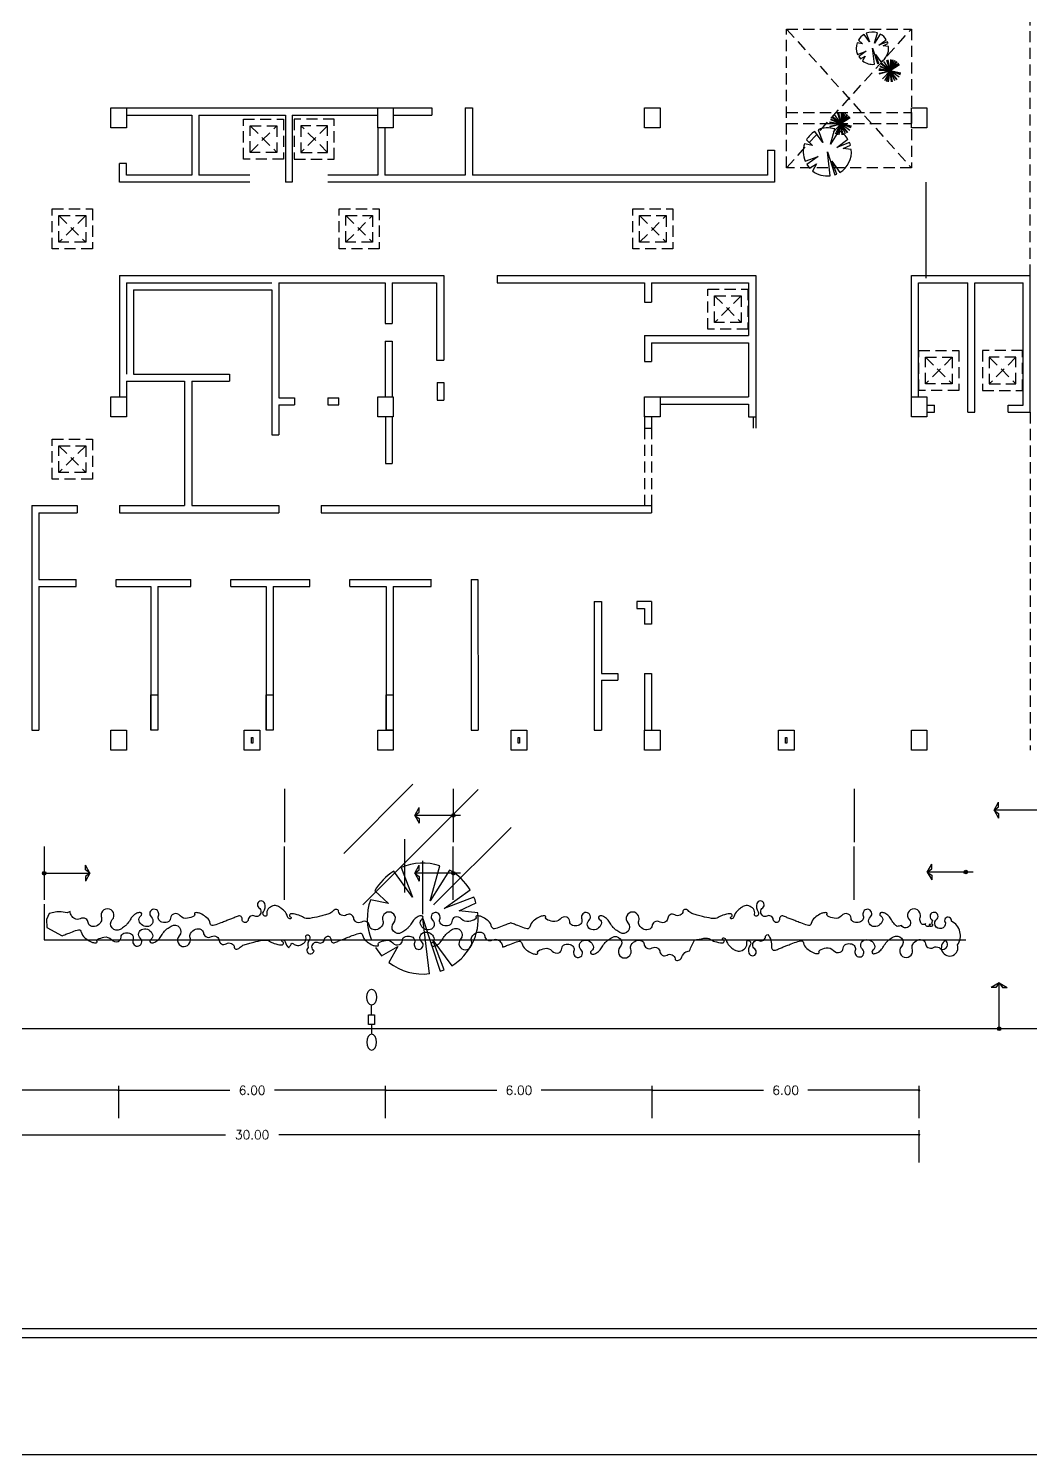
# Model space of a CAD drawing. Extents: x 0 to 130, y 0 to 88.
# Drawn here: x 58.94 to 81.47, y 0 to 32.08 of the extents above; entities that cross this region are included whole.
import ezdxf

# ---------------------------------------------------------------- set-up
doc = ezdxf.new("R2010")
doc.units = 0
doc.header["$MEASUREMENT"] = 0
doc.linetypes.add('HIDDEN', pattern=[0.375, 0.25, -0.125])
doc.layers.get('0').update_dxf_attribs({"color": 2, "linetype": 'CONTINUOUS'})
doc.layers.get('DEFPOINTS').update_dxf_attribs({"linetype": 'CONTINUOUS'})
for name, color, linetype in [('AHURADO', 15, 'CONTINUOUS'), ('COL', 6, 'CONTINUOUS'), ('COTAS', 1, 'CONTINUOUS'), ('DOOR', 2, 'CONTINUOUS'), ('garden', 1, 'CONTINUOUS'), ('OEX', 15, 'CONTINUOUS'), ('PIE', 1, 'CONTINUOUS'), ('PROY', 1, 'HIDDEN'), ('WALLS', 5, 'CONTINUOUS')]:
    doc.layers.add(name, color=color, linetype=linetype)
doc.layers.get('DOOR').off()
doc.styles.add('ROMANS', font='romans.shx', dxfattribs={"height": 0.2})
doc.dimstyles.new('ROMANS', dxfattribs={"dimtxt": 0.18, "dimasz": 0.18, "dimexe": 0.18, "dimexo": 0.0625, "dimgap": 0.09, "dimtad": 0, "dimtih": 1, "dimtoh": 1, "dimdec": 4, "dimzin": 0, "dimdsep": 46, "dimtxsty": 'Standard', "dimcen": 0.09, "dimadec": 0, "dimazin": 0, "dimtfac": 1, "dimtdec": 4, "dimtofl": 0, "dimtmove": 0, "dimatfit": 3, "dimfxl": 1, "dimtolj": 1, "dimtzin": 0, "dimarcsym": 0})

# ---------------------------------------------------------------- blocks, each defined once
blk = doc.blocks.new('_DOT')
at = {"color": 0, "linetype": 'ByBlock'}
blk.add_line((-0.5, 0), (-1, 0), dxfattribs=at)
at = {"color": 0, "linetype": 'ByBlock', "const_width": 0.5}
blk.add_lwpolyline([(-0.25, 0, 1), (0.25, 0, 1)], format="xyb", close=True, dxfattribs=at)
blk = doc.blocks.new('*D71')
at = {"layer": 'COTAS', "color": 1, "lineweight": -2, "transparency": 16777216}
for p, q in [((48.966, 6.566), (48.966, 7.293)), ((49.016, 7.193), (63.366, 7.193)), ((78.916, 7.193), (64.566, 7.193)), ((78.966, 6.566), (78.966, 7.293))]:
    blk.add_line(p, q, dxfattribs=at)
at = {"layer": 'DEFPOINTS', "color": 0, "transparency": 16777216}
for p in [(78.966, 7.193), (48.966, 6.466), (78.966, 6.466)]:
    blk.add_point(p, dxfattribs=at)
at = {"layer": 'COTAS', "color": 1, "lineweight": -2, "transparency": 16777216, "xscale": 0.05, "yscale": 0.05, "zscale": 0.05, "rotation": 180}
blk.add_blockref('_DOT', (48.966, 7.193), dxfattribs=at)
at = {"layer": 'COTAS', "color": 1, "lineweight": -2, "transparency": 16777216, "xscale": 0.05, "yscale": 0.05, "zscale": 0.05}
blk.add_blockref('_DOT', (78.966, 7.193), dxfattribs=at)
at = {"layer": 'COTAS', "color": 2, "transparency": 16777216, "insert": (63.966, 7.193), "char_height": 0.2, "attachment_point": 5, "style": 'ROMANS'}
blk.add_mtext('\\A1;30.00', dxfattribs=at)
blk = doc.blocks.new('*D80')
at = {"layer": 'COTAS', "color": 1, "lineweight": -2, "transparency": 16777216}
for p, q in [((60.966, 7.566), (60.966, 8.293)), ((61.016, 8.193), (63.466, 8.193)), ((66.916, 8.193), (64.466, 8.193)), ((66.966, 7.566), (66.966, 8.293))]:
    blk.add_line(p, q, dxfattribs=at)
at = {"layer": 'DEFPOINTS', "color": 0, "transparency": 16777216}
for p in [(66.966, 8.193), (60.966, 7.466), (66.966, 7.466)]:
    blk.add_point(p, dxfattribs=at)
at = {"layer": 'COTAS', "color": 1, "lineweight": -2, "transparency": 16777216, "xscale": 0.05, "yscale": 0.05, "zscale": 0.05, "rotation": 180}
blk.add_blockref('_DOT', (60.966, 8.193), dxfattribs=at)
at = {"layer": 'COTAS', "color": 1, "lineweight": -2, "transparency": 16777216, "xscale": 0.05, "yscale": 0.05, "zscale": 0.05}
blk.add_blockref('_DOT', (66.966, 8.193), dxfattribs=at)
at = {"layer": 'COTAS', "color": 2, "transparency": 16777216, "insert": (63.966, 8.193), "char_height": 0.2, "attachment_point": 5, "style": 'ROMANS'}
blk.add_mtext('\\A1;6.00', dxfattribs=at)
blk = doc.blocks.new('*D81')
at = {"layer": 'COTAS', "color": 1, "lineweight": -2, "transparency": 16777216}
for p, q in [((54.966, 7.566), (54.966, 8.293)), ((55.016, 8.193), (57.466, 8.193)), ((60.916, 8.193), (58.466, 8.193)), ((60.966, 7.566), (60.966, 8.293))]:
    blk.add_line(p, q, dxfattribs=at)
at = {"layer": 'DEFPOINTS', "color": 0, "transparency": 16777216}
for p in [(54.966, 8.193), (54.966, 7.466), (60.966, 7.466)]:
    blk.add_point(p, dxfattribs=at)
at = {"layer": 'COTAS', "color": 1, "lineweight": -2, "transparency": 16777216, "xscale": 0.05, "yscale": 0.05, "zscale": 0.05, "rotation": 180}
blk.add_blockref('_DOT', (54.966, 8.193), dxfattribs=at)
at = {"layer": 'COTAS', "color": 1, "lineweight": -2, "transparency": 16777216, "xscale": 0.05, "yscale": 0.05, "zscale": 0.05}
blk.add_blockref('_DOT', (60.966, 8.193), dxfattribs=at)
at = {"layer": 'COTAS', "color": 2, "transparency": 16777216, "insert": (57.966, 8.193), "char_height": 0.2, "attachment_point": 5, "style": 'ROMANS'}
blk.add_mtext('\\A1;6.00', dxfattribs=at)
blk = doc.blocks.new('*D82')
at = {"layer": 'COTAS', "color": 1, "lineweight": -2, "transparency": 16777216}
for p, q in [((72.966, 7.566), (72.966, 8.293)), ((73.016, 8.193), (75.466, 8.193)), ((78.916, 8.193), (76.466, 8.193)), ((78.966, 7.566), (78.966, 8.293))]:
    blk.add_line(p, q, dxfattribs=at)
at = {"layer": 'DEFPOINTS', "color": 0, "transparency": 16777216}
for p in [(78.966, 8.193), (72.966, 7.466), (78.966, 7.466)]:
    blk.add_point(p, dxfattribs=at)
at = {"layer": 'COTAS', "color": 1, "lineweight": -2, "transparency": 16777216, "xscale": 0.05, "yscale": 0.05, "zscale": 0.05, "rotation": 180}
blk.add_blockref('_DOT', (72.966, 8.193), dxfattribs=at)
at = {"layer": 'COTAS', "color": 1, "lineweight": -2, "transparency": 16777216, "xscale": 0.05, "yscale": 0.05, "zscale": 0.05}
blk.add_blockref('_DOT', (78.966, 8.193), dxfattribs=at)
at = {"layer": 'COTAS', "color": 2, "transparency": 16777216, "insert": (75.966, 8.193), "char_height": 0.2, "attachment_point": 5, "style": 'ROMANS'}
blk.add_mtext('\\A1;6.00', dxfattribs=at)
blk = doc.blocks.new('*D83')
at = {"layer": 'COTAS', "color": 1, "lineweight": -2, "transparency": 16777216}
for p, q in [((66.966, 7.566), (66.966, 8.293)), ((67.016, 8.193), (69.466, 8.193)), ((72.916, 8.193), (70.466, 8.193)), ((72.966, 7.566), (72.966, 8.293))]:
    blk.add_line(p, q, dxfattribs=at)
at = {"layer": 'DEFPOINTS', "color": 0, "transparency": 16777216}
for p in [(66.966, 8.193), (66.966, 7.466), (72.966, 7.466)]:
    blk.add_point(p, dxfattribs=at)
at = {"layer": 'COTAS', "color": 1, "lineweight": -2, "transparency": 16777216, "xscale": 0.05, "yscale": 0.05, "zscale": 0.05, "rotation": 180}
blk.add_blockref('_DOT', (66.966, 8.193), dxfattribs=at)
at = {"layer": 'COTAS', "color": 1, "lineweight": -2, "transparency": 16777216, "xscale": 0.05, "yscale": 0.05, "zscale": 0.05}
blk.add_blockref('_DOT', (72.966, 8.193), dxfattribs=at)
at = {"layer": 'COTAS', "color": 2, "transparency": 16777216, "insert": (69.966, 8.193), "char_height": 0.2, "attachment_point": 5, "style": 'ROMANS'}
blk.add_mtext('\\A1;6.00', dxfattribs=at)
blk = doc.blocks.new('COL-01')
at = {"layer": 'COL'}
blk.add_lwpolyline([(-0.175, -0.225), (-0.175, 0.225), (0.175, 0.225), (0.175, -0.225)], close=True, dxfattribs=at)
blk = doc.blocks.new('DOB-MUR')
at = {"layer": 'WALLS', "color": 7}
for p, q in [((0.16, -0.16), (0.16, -2.215)), ((0.16, -0.16), (3.426, -0.16)), ((0.32, -0.32), (3.426, -0.32)), ((0.32, -0.32), (0.32, -2.215)), ((3.426, -0.32), (3.426, -3.58)), ((0.32, -2.215), (2.476, -2.215))]:
    blk.add_line(p, q, dxfattribs=at)

msp = doc.modelspace()

# ---------------------------------------------------------------- hatches: boundary and pattern name
h = msp.add_hatch(color=253)
edge = h.paths.add_edge_path()
edge.add_arc((68.491, 14.378), 0.0412, 0, 360)
h = msp.add_hatch(color=253)
edge = h.paths.add_edge_path()
edge.add_arc((59.291, 13.078), 0.0412, 0, 360)
h = msp.add_hatch(color=253)
edge = h.paths.add_edge_path()
edge.add_arc((59.291, 13.078), 0.0412, 0, 360)
h = msp.add_hatch(color=253)
edge = h.paths.add_edge_path()
edge.add_arc((68.491, 13.078), 0.0412, 0, 360)
h = msp.add_hatch(color=253)
edge = h.paths.add_edge_path()
edge.add_arc((80.016, 13.104), 0.0412, 0, 360)
h = msp.add_hatch(color=253)
edge = h.paths.add_edge_path()
edge.add_arc((80.766, 9.578), 0.0412, 0, 360)
at = {"layer": 'AHURADO'}
h = msp.add_hatch(dxfattribs=at)
h.set_pattern_fill('ANSI31', color=253, scale=9, style=0)
edge = h.paths.add_edge_path()
edge.add_line((66.025, 12.378), (66.025, 15.078))
edge.add_line((66.025, 15.078), (68.491, 15.078))
edge.add_arc((68.491, 13.728), 1.35, -88.2286, 90, ccw=False)
edge.add_arc((67.269, 53.223), 40.864, 268.2582, 271.7714, ccw=False)

# ---------------------------------------------------------------- linework, layer by layer
at = {"color": 253, "linetype": 'HIDDEN'}
for p, q in [((75.986, 30.193), (78.791, 30.193)), ((63.922, 29.894), (64.522, 29.294)), ((63.922, 29.294), (64.522, 29.894)), ((65.664, 29.894), (65.064, 29.294)), ((65.664, 29.294), (65.064, 29.894)), ((75.986, 29.943), (78.791, 29.943)), ((60.223, 27.873), (59.623, 27.273)), ((59.623, 27.873), (60.223, 27.273)), ((66.075, 27.873), (66.675, 27.273)), ((66.075, 27.273), (66.675, 27.873)), ((72.681, 27.873), (73.281, 27.273)), ((72.681, 27.273), (73.281, 27.873)), ((74.966, 26.068), (74.366, 25.468)), ((74.366, 26.068), (74.966, 25.468)), ((79.11, 24.687), (79.71, 24.087)), ((79.71, 24.687), (79.11, 24.087)), ((80.544, 24.687), (81.144, 24.087)), ((81.144, 24.687), (80.544, 24.087)), ((72.791, 23.093), (72.791, 21.348)), ((72.951, 23.093), (72.951, 21.348)), ((59.623, 22.696), (60.223, 22.096)), ((60.223, 22.696), (59.623, 22.096))]:
    msp.add_line(p, q, dxfattribs=at)
at = {"color": 253}
for p, q in [((79.116, 28.623), (79.116, 26.468)), ((75.236, 23.343), (75.236, 23.093)), ((75.291, 23.343), (75.291, 23.093)), ((67.625, 14.378), (67.724, 14.557)), ((67.625, 14.378), (67.724, 14.452)), ((67.724, 14.452), (67.724, 14.557)), ((80.65, 14.496), (80.749, 14.675)), ((80.65, 14.496), (80.749, 14.569)), ((81.679, 14.496), (80.65, 14.496)), ((80.65, 14.496), (80.749, 14.317)), ((80.65, 14.496), (80.749, 14.423)), ((80.749, 14.569), (80.749, 14.675)), ((67.625, 14.378), (67.724, 14.2)), ((67.625, 14.378), (67.724, 14.305)), ((68.654, 14.378), (67.625, 14.378)), ((67.724, 14.305), (67.724, 14.2)), ((80.749, 14.423), (80.749, 14.317)), ((59.291, 13.678), (59.291, 12.478)), ((59.291, 13.678), (59.291, 12.478)), ((60.32, 13.078), (60.221, 13.257)), ((60.221, 13.152), (60.221, 13.257)), ((60.32, 13.078), (60.221, 13.257)), ((60.221, 13.152), (60.221, 13.257)), ((67.625, 13.078), (67.724, 13.257)), ((67.724, 13.152), (67.724, 13.257)), ((79.15, 13.104), (79.249, 13.283)), ((79.15, 13.104), (79.249, 13.177)), ((79.249, 13.177), (79.249, 13.283)), ((59.291, 13.078), (60.32, 13.078)), ((59.291, 13.078), (60.32, 13.078)), ((60.32, 13.078), (60.221, 13.152)), ((60.32, 13.078), (60.221, 13.152)), ((60.32, 13.078), (60.221, 12.9)), ((60.32, 13.078), (60.221, 13.005)), ((60.32, 13.078), (60.221, 12.9)), ((60.32, 13.078), (60.221, 13.005)), ((60.221, 13.005), (60.221, 12.9)), ((60.221, 13.005), (60.221, 12.9)), ((67.625, 13.078), (67.724, 13.152)), ((67.625, 13.078), (67.724, 12.9)), ((67.625, 13.078), (67.724, 13.005)), ((68.654, 13.078), (67.625, 13.078)), ((67.724, 13.005), (67.724, 12.9)), ((80.179, 13.104), (79.15, 13.104)), ((79.15, 13.104), (79.249, 13.031)), ((79.15, 13.104), (79.249, 12.925)), ((79.249, 13.031), (79.249, 12.925)), ((80.766, 10.608), (80.587, 10.509)), ((80.766, 10.608), (80.692, 10.509)), ((80.766, 9.578), (80.766, 10.608)), ((80.766, 10.608), (80.839, 10.509)), ((80.766, 10.608), (80.944, 10.509)), ((80.692, 10.509), (80.587, 10.509)), ((80.839, 10.509), (80.944, 10.509))]:
    msp.add_line(p, q, dxfattribs=at)
at = {"color": 253, "linetype": 'HIDDEN'}
for points in [[(63.772, 29.144), (63.772, 30.044), (64.672, 30.044), (64.672, 29.144)], [(63.922, 29.294), (63.922, 29.894), (64.522, 29.894), (64.522, 29.294)], [(65.814, 29.144), (65.814, 30.044), (64.914, 30.044), (64.914, 29.144)], [(65.664, 29.294), (65.664, 29.894), (65.064, 29.894), (65.064, 29.294)], [(59.473, 28.023), (60.373, 28.023), (60.373, 27.123), (59.473, 27.123)], [(65.925, 27.123), (65.925, 28.023), (66.825, 28.023), (66.825, 27.123)], [(72.531, 27.123), (72.531, 28.023), (73.431, 28.023), (73.431, 27.123)], [(59.623, 27.873), (60.223, 27.873), (60.223, 27.273), (59.623, 27.273)], [(66.075, 27.273), (66.075, 27.873), (66.675, 27.873), (66.675, 27.273)], [(72.681, 27.273), (72.681, 27.873), (73.281, 27.873), (73.281, 27.273)], [(74.216, 26.218), (75.116, 26.218), (75.116, 25.318), (74.216, 25.318)], [(74.366, 26.068), (74.966, 26.068), (74.966, 25.468), (74.366, 25.468)], [(78.96, 24.837), (79.86, 24.837), (79.86, 23.937), (78.96, 23.937)], [(81.294, 24.837), (80.394, 24.837), (80.394, 23.937), (81.294, 23.937)], [(79.11, 24.687), (79.71, 24.687), (79.71, 24.087), (79.11, 24.087)], [(81.144, 24.687), (80.544, 24.687), (80.544, 24.087), (81.144, 24.087)], [(59.473, 22.846), (60.373, 22.846), (60.373, 21.946), (59.473, 21.946)], [(59.623, 22.696), (60.223, 22.696), (60.223, 22.096), (59.623, 22.096)]]:
    msp.add_lwpolyline(points, close=True, dxfattribs=at)
at = {"color": 253, "linetype": 'ByBlock'}
msp.add_lwpolyline([(59.693, 11.67, -0.000105), (59.753, 11.693, -0.00012), (59.849, 11.731, -0.0137), (59.998, 11.785, -0.034309), (60.06, 11.801, -0.419966), (60.123, 11.757, 0.187847), (60.201, 11.626, 0.032177), (60.314, 11.549, 0.06346), (60.377, 11.522, 0.092182), (60.461, 11.513, 0.327813), (60.48, 11.531, 0.18558), (60.479, 11.542, -0.124707), (60.474, 11.558, -0.287094), (60.494, 11.59, -0.066918), (60.634, 11.639, -0.273062), (60.801, 11.583, 0.314318), (60.952, 11.544, 0.309543), (61.019, 11.638, -0.324108), (61.084, 11.726, -0.143898), (61.211, 11.729, -0.203741), (61.282, 11.672, -0.209889), (61.289, 11.585, 0.198775), (61.295, 11.492, 1.204471), (61.453, 11.61, -0.605669), (61.51, 11.821, -0.185858), (61.641, 11.802, -0.184546), (61.726, 11.699, -0.352777), (61.685, 11.586, 0.747825), (61.704, 11.511, 0.125003), (61.777, 11.527, 0.084859), (61.866, 11.591, 0.066186), (61.927, 11.675, -0.056555), (61.998, 11.774, -0.046751), (62.051, 11.824, -0.029261), (62.148, 11.889, -0.864594), (62.327, 11.669, 1.191164), (62.567, 11.515, 0.176637), (62.572, 11.625, -0.205323), (62.582, 11.72, -0.176049), (62.694, 11.817, -0.211373), (62.818, 11.811, -0.258966), (62.87, 11.735, 0.238923), (62.922, 11.653, 0.268826), (63.05, 11.65, -0.277824), (63.175, 11.646, -0.22449), (63.227, 11.563, 0.243602), (63.277, 11.487, 0.269858), (63.385, 11.49, -0.24547), (63.502, 11.498, -0.27591), (63.565, 11.41, 0.453725), (63.624, 11.366, 0.160557), (63.7, 11.411, -0.137044), (63.785, 11.467, -0.008804), (63.889, 11.498, -0.008159), (64.001, 11.527, -0.021306), (64.211, 11.569, -0.053112), (64.296, 11.573, -0.146009), (64.357, 11.552, 0.079978), (64.459, 11.498, 0.058478), (64.626, 11.464, 0.255525), (64.664, 11.481, 0.515175), (64.647, 11.535, -0.932402), (64.659, 11.58, -0.283777), (64.711, 11.532, 0.123264), (64.789, 11.4, 0.032208), (64.863, 11.507, 0.052258), (64.932, 11.467, 0.17443), (65.043, 11.459, 0.154084), (65.148, 11.527, 0.230994), (65.177, 11.648, -0.581668), (65.223, 11.69, -0.511109), (65.255, 11.589, 0.24619), (65.227, 11.405, 1.446901), (65.358, 11.329, -0.527882), (65.366, 11.516, -0.267831), (65.45, 11.519, 0.238089), (65.544, 11.516, 0.268462), (65.596, 11.593, -0.307271), (65.648, 11.657, -0.541574), (65.736, 11.585, 0.56765), (65.824, 11.517, 0.00349), (65.912, 11.553, -0.004483), (66, 11.588, -0.000143), (66.081, 11.62, -0.00012), (66.177, 11.658, -0.0137), (66.326, 11.713, -0.034309), (66.387, 11.728, -0.419966), (66.451, 11.684, 0.187847), (66.529, 11.553, 0.032177), (66.641, 11.476, 0.06346), (66.705, 11.449, 0.092182), (66.788, 11.441, 0.327813), (66.808, 11.458, 0.18558), (66.806, 11.469, -0.124707), (66.802, 11.485, -0.287094), (66.821, 11.517, -0.066918), (66.962, 11.566, -0.273062), (67.129, 11.51, 0.314318), (67.28, 11.471, 0.309543), (67.346, 11.565, -0.324108), (67.412, 11.653, -0.143898), (67.538, 11.656, -0.203741), (67.609, 11.599, -0.209889), (67.617, 11.512, 0.198775), (67.623, 11.419, 1.204471), (67.781, 11.537, -0.605669), (67.837, 11.748, -0.185858), (67.969, 11.729, -0.184546), (68.054, 11.626, -0.352777), (68.012, 11.513, 0.747825), (68.032, 11.438, 0.125003), (68.105, 11.454, 0.084859), (68.193, 11.518, 0.066186), (68.255, 11.602, -0.056555), (68.325, 11.701, -0.046751), (68.379, 11.751, -0.029261), (68.476, 11.816, -0.864594), (68.655, 11.596, 1.191164), (68.895, 11.442, 0.176637), (68.9, 11.552, -0.205323), (68.909, 11.647, -0.176049), (69.021, 11.744, -0.211373), (69.146, 11.738, -0.258966), (69.197, 11.663, 0.238923), (69.249, 11.58, 0.263844), (69.376, 11.576, -0.262722), (69.503, 11.573, -0.115988), (69.568, 11.51, -0.103148), (69.605, 11.414, -0.000105), (69.665, 11.438, -0.00012), (69.761, 11.476, -0.0137), (69.91, 11.53, -0.034309), (69.971, 11.546, -0.419966), (70.035, 11.501, 0.187847), (70.113, 11.37, 0.032177), (70.225, 11.293, 0.06346), (70.289, 11.266, 0.092182), (70.372, 11.258, 0.327813), (70.392, 11.275, 0.18558), (70.39, 11.286, -0.124707), (70.386, 11.302, -0.287094), (70.405, 11.334, -0.066918), (70.546, 11.384, -0.273062), (70.713, 11.327, 0.314318), (70.864, 11.288, 0.309543), (70.93, 11.382, -0.324108), (70.996, 11.471, -0.143898), (71.122, 11.473, -0.203741), (71.193, 11.417, -0.209889), (71.201, 11.329, 0.198775), (71.207, 11.237, 1.204471), (71.365, 11.355, -0.605669), (71.421, 11.566, -0.185858), (71.553, 11.546, -0.184546), (71.638, 11.443, -0.352777), (71.596, 11.331, 0.747825), (71.616, 11.255, 0.125003), (71.689, 11.271, 0.084859), (71.777, 11.336, 0.066186), (71.839, 11.419, -0.056555), (71.909, 11.518, -0.046751), (71.963, 11.568, -0.029261), (72.06, 11.634, -0.864594), (72.239, 11.413, 1.191164), (72.479, 11.259, 0.176637), (72.484, 11.369, -0.205323), (72.493, 11.464, -0.176049), (72.605, 11.561, -0.211373), (72.73, 11.555, -0.258966), (72.781, 11.48, 0.238923), (72.833, 11.397, 0.268826), (72.962, 11.395, -0.277824), (73.087, 11.391, -0.22449), (73.138, 11.307, 0.243602), (73.189, 11.231, 0.269858), (73.297, 11.234, -0.24547), (73.414, 11.242, -0.27591), (73.477, 11.154, 0.453725), (73.536, 11.111, 0.160557), (73.611, 11.155, -0.084663), (73.697, 11.297, -0.008804), (73.8, 11.328, -0.003547), (73.913, 11.571, -0.021306), (74.122, 11.613, -0.053112), (74.208, 11.617, -0.146009), (74.268, 11.595, 0.079978), (74.371, 11.542, 0.058478), (74.538, 11.508, 0.255525), (74.575, 11.524, 0.515175), (74.559, 11.579, -0.932402), (74.57, 11.623, -0.283777), (74.623, 11.576, 0.123264), (74.7, 11.443, 0.042819), (74.774, 11.379, 0.052258), (74.844, 11.339, 0.17443), (74.955, 11.331, 0.154084), (75.06, 11.4, 0.230994), (75.088, 11.52, -0.581668), (75.135, 11.562, -0.511109), (75.167, 11.461, 0.24619), (75.139, 11.277, 1.352769), (75.27, 11.373, -0.527882), (75.278, 11.559, -0.267831), (75.362, 11.562, 0.238089), (75.455, 11.56, 0.268462), (75.508, 11.636, -0.307271), (75.56, 11.701, -0.20619), (75.647, 11.414, 0.56765), (75.736, 11.347, 0.00349), (75.824, 11.382, -0.004483), (75.911, 11.418, -0.000143), (75.992, 11.45, -0.00012), (76.089, 11.488, -0.0137), (76.238, 11.542, -0.034309), (76.299, 11.558, -0.419966), (76.363, 11.514, 0.187847), (76.44, 11.383, 0.032177), (76.553, 11.306, 0.06346), (76.616, 11.278, 0.092182), (76.7, 11.27, 0.327813), (76.72, 11.287, 0.18558), (76.718, 11.299, -0.124707), (76.714, 11.314, -0.287094), (76.733, 11.347, -0.066918), (76.873, 11.396, -0.273062), (77.04, 11.34, 0.314318), (77.192, 11.301, 0.309543), (77.258, 11.394, -0.324108), (77.324, 11.483, -0.143898), (77.45, 11.485, -0.203741), (77.521, 11.429, -0.209889), (77.529, 11.341, 0.198775), (77.535, 11.249, 1.204471), (77.692, 11.367, -0.605669), (77.749, 11.578, -0.185858), (77.88, 11.559, -0.184546), (77.965, 11.456, -0.352777), (77.924, 11.343, 0.747825), (77.943, 11.267, 0.125003), (78.017, 11.283, 0.084859), (78.105, 11.348, 0.066186), (78.167, 11.432, -0.056555), (78.237, 11.531, -0.046751), (78.291, 11.581, -0.029261), (78.388, 11.646, -0.864594), (78.566, 11.426, 1.191164), (78.806, 11.272, 0.176637), (78.811, 11.382, -0.205323), (78.821, 11.477, -0.176049), (78.933, 11.574, -0.211373), (79.058, 11.568, -0.258966), (79.109, 11.492, 0.238923), (79.161, 11.409, 0.263844), (79.287, 11.406, -0.262722), (79.414, 11.403, 1.149398), (79.557, 11.563, 2.118803), (79.829, 11.464, 0.461884), (79.693, 11.996, 1.587707), (79.557, 11.959, -1.760147), (79.372, 12.051, 2.925647), (79.265, 12.024), (79.246, 11.947, -3.806593), (79.211, 11.941, -1.38017), (79.113, 11.945, -0.674874), (78.999, 11.983, -0.205323), (78.99, 12.078, 0.176637), (78.984, 12.188, 1.191164), (78.744, 12.034, -1.095293), (78.566, 11.899, -0.03462), (78.469, 11.879, -0.046751), (78.415, 11.929, -0.056555), (78.345, 12.028, 0.066186), (78.283, 12.112, 0.084859), (78.195, 12.176, 0.125003), (78.122, 12.192, 0.747825), (78.102, 12.116, -0.352777), (78.143, 12.004, -0.184546), (78.058, 11.901, -0.185858), (77.927, 11.881, -0.605669), (77.871, 12.093, 1.204471), (77.713, 12.211, 0.198775), (77.707, 12.118, -0.209889), (77.699, 12.031, -0.203741), (77.628, 11.974, -0.143898), (77.502, 11.977, -0.324108), (77.436, 12.065, 0.309543), (77.37, 12.159, 0.314318), (77.218, 12.12, -0.273062), (77.052, 12.063, -0.066918), (76.911, 12.113, -0.287094), (76.892, 12.145, -0.124707), (76.896, 12.161, 0.18558), (76.898, 12.172, 0.327813), (76.878, 12.189, 0.092182), (76.794, 12.181, 0.06346), (76.731, 12.154, 0.032177), (76.618, 12.077, 0.187847), (76.541, 11.946, -0.419966), (76.477, 11.901, -0.034309), (76.416, 11.917, -0.0137), (76.267, 11.972, -0.00012), (76.17, 12.01, -0.000143), (76.09, 12.042, -0.004483), (76.002, 12.077, 0.00349), (75.914, 12.113, 0.56765), (75.826, 12.045, -0.541574), (75.738, 11.972, -0.307271), (75.686, 12.037, 0.268462), (75.633, 12.114, 0.238089), (75.54, 12.111, -0.267831), (75.456, 12.114, -0.527882), (75.448, 12.301, 1.352769), (75.317, 12.396, 0.24619), (75.345, 12.212, -0.511109), (75.313, 12.111, -0.581668), (75.266, 12.153, 0.230994), (75.238, 12.274, 0.154084), (75.133, 12.342, 0.17443), (75.022, 12.334, 0.052258), (74.952, 12.294, 0.042819), (74.878, 12.23, 0.123264), (74.801, 12.098, -0.283777), (74.749, 12.05, -0.932402), (74.737, 12.095, 0.515175), (74.754, 12.149, 0.255525), (74.716, 12.165, 0.058478), (74.549, 12.131, 0.079978), (74.447, 12.078, -0.146009), (74.386, 12.057, -0.053112), (74.3, 12.061, -0.021306), (74.091, 12.103, -0.008159), (73.978, 12.132, -0.008804), (73.875, 12.163, -0.137044), (73.79, 12.219, 0.160557), (73.714, 12.264, 0.453725), (73.655, 12.22, -0.27591), (73.592, 12.132, -0.24547), (73.475, 12.14, 0.269858), (73.367, 12.143, 0.243602), (73.316, 12.067, -0.22449), (73.265, 11.984, -0.277824), (73.14, 11.979, 0.268826), (73.011, 11.977, 0.238923), (72.959, 11.894, -0.258966), (72.908, 11.819, -0.211373), (72.783, 11.813, -0.176049), (72.672, 11.91, -0.205323), (72.662, 12.005, 0.176637), (72.657, 12.115, 1.191164), (72.417, 11.961, -0.864594), (72.238, 11.741, -0.029261), (72.141, 11.806, -0.046751), (72.087, 11.856, -0.056555), (72.017, 11.955, 0.066186), (71.956, 12.039, 0.084859), (71.867, 12.103, 0.125003), (71.794, 12.119, 0.747825), (71.774, 12.044, -0.352777), (71.816, 11.931, -0.184546), (71.731, 11.828, -0.185858), (71.6, 11.809, -0.605669), (71.543, 12.02, 1.204471), (71.385, 12.138, 0.198775), (71.379, 12.045, -0.209889), (71.372, 11.958, -0.203741), (71.3, 11.901, -0.143898), (71.174, 11.904, -0.324108), (71.108, 11.992, 0.309543), (71.042, 12.086, 0.314318), (70.891, 12.047, -0.273062), (70.724, 11.991, -0.066918), (70.583, 12.04, -0.287094), (70.564, 12.072, -0.124707), (70.568, 12.088, 0.18558), (70.57, 12.099, 0.327813), (70.551, 12.116, 0.092182), (70.467, 12.108, 0.06346), (70.403, 12.081, 0.032177), (70.291, 12.004, 0.187847), (70.213, 11.873, -0.419966), (70.15, 11.829, -0.034309), (70.088, 11.844, -0.0137), (69.939, 11.899, -0.00012), (69.843, 11.937, -0.000105), (69.783, 11.96, -0.000105), (69.724, 11.937, -0.00012), (69.627, 11.899, -0.0137), (69.478, 11.844, -0.034309), (69.417, 11.829, -0.419966), (69.353, 11.873, 0.187847), (69.276, 12.004, 0.032177), (69.163, 12.081, 0.06346), (69.1, 12.108, 0.092182), (69.016, 12.116, 0.327813), (68.996, 12.099, 0.18558), (68.998, 12.088, -0.124707), (69.002, 12.072, -0.287094), (68.983, 12.04, -0.066918), (68.843, 11.991, -0.273062), (68.676, 12.047, 0.314318), (68.524, 12.086, 0.309543), (68.458, 11.992, -0.324108), (68.392, 11.904, -0.143898), (68.266, 11.901, -0.203741), (68.195, 11.958, -0.209889), (68.187, 12.045, 0.198775), (68.181, 12.138, 1.204471), (68.024, 12.02, -0.605669), (67.967, 11.809, -0.185858), (67.836, 11.828, -0.184546), (67.751, 11.931, -0.352777), (67.792, 12.044, 0.747825), (67.773, 12.119, 0.125003), (67.699, 12.103, 0.084859), (67.611, 12.039, 0.066186), (67.549, 11.955, -0.056555), (67.479, 11.856, -0.046751), (67.425, 11.806, -0.029261), (67.328, 11.741, -0.864594), (67.15, 11.961, 1.191164), (66.91, 12.115, 0.176637), (66.905, 12.005, -0.205323), (66.895, 11.91, -0.176049), (66.783, 11.813, -0.211373), (66.658, 11.819, -0.258966), (66.607, 11.894, 0.238923), (66.555, 11.977, 0.268826), (66.427, 11.979, -0.277824), (66.302, 11.984, -0.22449), (66.25, 12.067, 0.243602), (66.199, 12.143, 0.269858), (66.091, 12.14, -0.24547), (65.974, 12.132, -0.27591), (65.911, 12.22, 0.453725), (65.852, 12.264, 0.160557), (65.777, 12.219, -0.137044), (65.692, 12.163, -0.008804), (65.588, 12.132, -0.008159), (65.476, 12.103, -0.021306), (65.266, 12.061, -0.053112), (65.18, 12.057, -0.146009), (65.12, 12.078, 0.079978), (65.017, 12.131, 0.058478), (64.851, 12.165, 0.255525), (64.813, 12.149, 0.515175), (64.829, 12.095, -0.932402), (64.818, 12.05, -0.283777), (64.765, 12.098, 0.123264), (64.688, 12.23, 0.042819), (64.614, 12.294, 0.052258), (64.545, 12.334, 0.17443), (64.434, 12.342, 0.154084), (64.329, 12.274, 0.230994), (64.3, 12.153, -0.581668), (64.254, 12.111, -0.511109), (64.221, 12.212, 0.24619), (64.249, 12.396, 1.352769), (64.119, 12.301, -0.527882), (64.11, 12.114, -0.267831), (64.026, 12.111, 0.238089), (63.933, 12.114, 0.268462), (63.88, 12.037, -0.307271), (63.829, 11.972, -0.541574), (63.741, 12.045, 0.56765), (63.653, 12.113, 0.00349), (63.565, 12.077, -0.004483), (63.477, 12.042, -0.000143), (63.396, 12.01, -0.00012), (63.3, 11.972, -0.0137), (63.151, 11.917, -0.034309), (63.089, 11.901, -0.419966), (63.026, 11.946, 0.187847), (62.948, 12.077, 0.032177), (62.836, 12.154, 0.06346), (62.772, 12.181, 0.092182), (62.688, 12.189, 0.327813), (62.669, 12.172, 0.18558), (62.67, 12.161, -0.124707), (62.675, 12.145, -0.287094), (62.656, 12.113, -0.066918), (62.515, 12.063, -0.273062), (62.348, 12.12, 0.314318), (62.197, 12.159, 0.309543), (62.131, 12.065, -0.324108), (62.065, 11.977, -0.143898), (61.939, 11.974, -0.203741), (61.867, 12.031, -0.209889), (61.86, 12.118, 0.198775), (61.854, 12.211, 1.204471), (61.696, 12.093, -0.605669), (61.639, 11.881, -0.185858), (61.508, 11.901, -0.184546), (61.423, 12.004, -0.352777), (61.464, 12.116, 0.747825), (61.445, 12.192, 0.125003), (61.372, 12.176, 0.084859), (61.283, 12.112, 0.066186), (61.222, 12.028, -0.056555), (61.151, 11.929, -0.046751), (61.098, 11.879, -0.029261), (61.001, 11.814, -0.864594), (60.822, 12.034, 1.191164), (60.582, 12.188, 0.176637), (60.577, 12.078, -0.205323), (60.567, 11.983, -0.176049), (60.456, 11.886, -0.211373), (60.331, 11.892, -0.258966), (60.279, 11.967, 0.238923), (60.227, 12.05, 0.263844), (60.101, 12.054, -0.262722), (59.974, 12.056, -0.115988), (59.908, 12.12, -0.103148), (59.872, 12.216), (59.805, 12.186), (59.673, 12.207), (59.578, 12.212), (59.403, 12.17), (59.34, 12.038), (59.351, 11.854)], format="xyb", close=True, dxfattribs=at)
at = {"color": 253}
for centre in [(68.491, 14.378), (59.291, 13.078), (59.291, 13.078), (68.491, 13.078), (80.016, 13.104), (80.766, 9.578)]:
    msp.add_circle(centre, 0.0412, dxfattribs=at)
at = {"layer": 'garden', "color": 253}
for p, q in [((77.693, 31.738), (77.575, 31.761)), ((77.602, 31.821), (77.693, 31.738)), ((77.85, 31.78), (77.727, 31.949)), ((77.776, 31.974), (77.85, 31.78)), ((77.965, 31.755), (78.029, 31.985)), ((78.093, 31.957), (77.965, 31.755)), ((78.058, 31.706), (78.227, 31.829)), ((78.252, 31.78), (78.058, 31.706)), ((77.582, 31.498), (77.776, 31.572)), ((77.776, 31.572), (77.607, 31.45)), ((77.607, 31.45), (77.647, 31.396)), ((77.647, 31.396), (77.754, 31.457)), ((77.754, 31.457), (77.695, 31.351)), ((77.917, 31.639), (78.03, 31.294)), ((77.962, 31.279), (77.917, 31.639)), ((78.058, 31.304), (77.984, 31.498)), ((77.984, 31.498), (78.107, 31.329)), ((78.156, 31.691), (78.266, 31.742)), ((78.279, 31.677), (78.156, 31.691)), ((78.061, 31.141), (78.312, 31.131)), ((78.063, 31.166), (78.312, 31.131)), ((78.065, 31.179), (78.312, 31.131)), ((78.067, 31.077), (78.312, 31.131)), ((78.07, 31.065), (78.312, 31.131)), ((78.08, 31.228), (78.312, 31.131)), ((78.086, 31.24), (78.312, 31.131)), ((78.112, 31.283), (78.312, 31.131)), ((78.12, 31.293), (78.312, 31.131)), ((78.129, 31.303), (78.312, 31.131)), ((78.143, 30.946), (78.312, 31.131)), ((78.168, 31.337), (78.312, 31.131)), ((78.195, 30.909), (78.312, 31.131)), ((78.23, 30.894), (78.312, 31.131)), ((78.236, 31.371), (78.312, 31.131)), ((78.242, 30.89), (78.312, 31.131)), ((78.249, 31.374), (78.312, 31.131)), ((78.261, 31.377), (78.312, 31.131)), ((78.28, 30.882), (78.312, 31.131)), ((78.325, 31.382), (78.312, 31.131)), ((78.35, 31.379), (78.312, 31.131)), ((78.363, 31.377), (78.312, 31.131)), ((78.376, 31.374), (78.312, 31.131)), ((78.412, 31.362), (78.312, 31.131)), ((78.446, 31.344), (78.312, 31.131)), ((78.457, 31.337), (78.312, 31.131)), ((78.467, 31.329), (78.312, 31.131)), ((78.504, 31.293), (78.312, 31.131)), ((78.512, 31.283), (78.312, 31.131)), ((78.519, 31.273), (78.312, 31.131)), ((78.526, 31.262), (78.312, 31.131)), ((78.357, 30.884), (78.312, 31.131)), ((78.344, 30.882), (78.312, 31.131)), ((78.516, 30.984), (78.312, 31.131)), ((78.472, 30.937), (78.312, 31.131)), ((78.462, 30.929), (78.312, 31.131)), ((78.418, 30.903), (78.312, 31.131)), ((78.369, 30.887), (78.312, 31.131)), ((78.557, 31.077), (78.312, 31.131)), ((78.554, 31.065), (78.312, 31.131)), ((78.546, 31.04), (78.312, 31.131)), ((77.127, 30.177), (77.203, 29.937)), ((77.139, 30.18), (77.203, 29.937)), ((77.152, 30.183), (77.203, 29.937)), ((77.216, 30.188), (77.203, 29.937)), ((77.241, 30.185), (77.203, 29.937)), ((77.254, 30.183), (77.203, 29.937)), ((77.266, 30.18), (77.203, 29.937)), ((77.303, 30.168), (77.203, 29.937)), ((76.952, 29.947), (77.203, 29.937)), ((76.954, 29.972), (77.203, 29.937)), ((76.956, 29.985), (77.203, 29.937)), ((76.958, 29.883), (77.203, 29.937)), ((76.961, 29.87), (77.203, 29.937)), ((76.971, 30.034), (77.203, 29.937)), ((76.976, 30.046), (77.203, 29.937)), ((77.003, 30.089), (77.203, 29.937)), ((77.011, 30.099), (77.203, 29.937)), ((77.02, 30.109), (77.203, 29.937)), ((77.033, 29.752), (77.203, 29.937)), ((77.058, 30.143), (77.203, 29.937)), ((77.086, 29.715), (77.203, 29.937)), ((77.121, 29.7), (77.203, 29.937)), ((77.133, 29.696), (77.203, 29.937)), ((77.171, 29.688), (77.203, 29.937)), ((77.337, 30.15), (77.203, 29.937)), ((77.347, 30.143), (77.203, 29.937)), ((77.358, 30.135), (77.203, 29.937)), ((77.395, 30.099), (77.203, 29.937)), ((77.403, 30.089), (77.203, 29.937)), ((77.41, 30.079), (77.203, 29.937)), ((77.417, 30.068), (77.203, 29.937)), ((77.448, 29.883), (77.203, 29.937)), ((77.445, 29.87), (77.203, 29.937)), ((77.437, 29.846), (77.203, 29.937)), ((77.406, 29.79), (77.203, 29.937)), ((77.363, 29.743), (77.203, 29.937)), ((77.353, 29.735), (77.203, 29.937)), ((77.309, 29.709), (77.203, 29.937)), ((77.248, 29.69), (77.203, 29.937)), ((77.235, 29.688), (77.203, 29.937)), ((77.26, 29.692), (77.203, 29.937)), ((76.433, 29.576), (76.569, 29.452)), ((76.802, 29.515), (76.619, 29.767)), ((76.692, 29.805), (76.802, 29.515)), ((76.973, 29.478), (77.068, 29.821)), ((77.164, 29.779), (76.973, 29.478)), ((77.112, 29.405), (77.365, 29.588)), ((77.402, 29.515), (77.112, 29.405)), ((76.569, 29.452), (76.391, 29.487)), ((76.402, 29.095), (76.692, 29.205)), ((76.692, 29.205), (76.44, 29.022)), ((76.902, 29.305), (77.071, 28.79)), ((76.969, 28.767), (76.902, 29.305)), ((77.258, 29.382), (77.422, 29.458)), ((77.441, 29.361), (77.258, 29.382)), ((76.44, 29.022), (76.499, 28.942)), ((76.499, 28.942), (76.659, 29.033)), ((76.659, 29.033), (76.571, 28.875)), ((77.002, 29.095), (77.185, 28.842)), ((77.112, 28.805), (77.002, 29.095)), ((67.32, 13.207), (67.573, 12.54)), ((67.967, 12.455), (68.186, 13.244)), ((67.573, 12.54), (67.152, 13.121)), ((68.407, 13.148), (67.967, 12.455)), ((66.723, 12.681), (67.036, 12.395)), ((68.288, 12.286), (68.868, 12.707)), ((68.954, 12.54), (68.288, 12.286)), ((67.036, 12.395), (66.627, 12.475)), ((68.623, 12.233), (69.001, 12.409)), ((69.045, 12.186), (68.623, 12.233)), ((67.803, 12.056), (68.192, 10.87)), ((67.957, 10.817), (67.803, 12.056)), ((68.033, 11.572), (68.454, 10.991)), ((68.287, 10.905), (68.033, 11.572)), ((66.738, 11.405), (66.875, 11.221)), ((66.875, 11.221), (67.244, 11.431)), ((67.244, 11.431), (67.042, 11.067))]:
    msp.add_line(p, q, dxfattribs=at)
for centre, radius, start, end in [((77.917, 31.639), 0.364, 160.4031, 202.795), ((77.917, 31.639), 0.364, 121.4272, 149.9761), ((77.917, 31.639), 0.364, 72.1305, 112.795), ((77.917, 31.639), 0.364, 31.4272, 61.0623), ((77.917, 31.639), 0.364, 16.4031, 22.795), ((77.917, 31.639), 0.364, 301.4272, 5.9761), ((77.917, 31.639), 0.364, 232.4031, 277.0623), ((77.917, 31.639), 0.364, 288.1305, 292.795), ((76.902, 29.305), 0.542, 72.1305, 112.795), ((76.902, 29.305), 0.542, 121.4272, 149.9761), ((76.902, 29.305), 0.542, 31.4272, 61.0623), ((76.902, 29.305), 0.542, 16.4031, 22.795), ((76.902, 29.305), 0.542, 160.4031, 202.795), ((76.902, 29.305), 0.542, 301.4272, 5.9761), ((76.902, 29.305), 0.542, 232.4031, 277.0623), ((76.902, 29.305), 0.542, 288.1305, 292.795), ((67.803, 12.056), 1.248, 72.1305, 112.795), ((67.803, 12.056), 1.248, 121.4272, 149.9761), ((67.803, 12.056), 1.248, 31.4272, 61.0623), ((67.803, 12.056), 1.248, 16.4031, 22.795), ((67.803, 12.056), 1.248, 160.4031, 202.795), ((67.803, 12.056), 1.248, 301.4272, 5.9761), ((67.803, 12.056), 1.248, 232.4031, 277.0623), ((67.803, 12.056), 1.248, 288.1305, 292.795)]:
    msp.add_arc(centre, radius, start, end, dxfattribs=at)
at = {"layer": 'OEX', "color": 253}
for p, q in [((64.691, 14.978), (64.691, 13.778)), ((68.491, 14.978), (68.491, 13.778)), ((77.503, 14.978), (77.503, 13.778)), ((67.4, 12.642), (67.4, 13.842)), ((64.691, 12.478), (64.691, 13.678)), ((68.491, 12.478), (68.491, 13.678)), ((77.503, 12.478), (77.503, 13.678)), ((67.803, 12.156), (67.803, 13.356)), ((59.291, 12.378), (59.291, 11.578)), ((59.291, 11.578), (80.016, 11.578)), ((66.654, 9.891), (66.654, 10.11)), ((66.654, 9.673), (66.654, 9.455)), ((79.516, 9.578), (36.013, 9.578)), ((82.016, 9.578), (79.516, 9.578)), ((88.647, 2.828), (7.806, 2.828)), ((88.027, 2.628), (7.806, 2.628))]:
    msp.add_line(p, q, dxfattribs=at)
msp.add_lwpolyline([(66.587, 9.891), (66.721, 9.891), (66.721, 9.673), (66.587, 9.673)], close=True, dxfattribs=at)
msp.add_ellipse((66.654, 10.288), major_axis=(0, -0.178), ratio=0.623182, dxfattribs=at)
at = {"layer": 'OEX', "color": 253, "extrusion": (0, 0, -1)}
msp.add_ellipse((66.654, 9.277), major_axis=(0, 0.178), ratio=0.623182, dxfattribs=at)
at = {"layer": 'PIE', "color": 253}
msp.add_lwpolyline([(0, 0), (130, 0), (130, 87.811), (0, 87.811)], close=True, dxfattribs=at)
at = {"layer": 'PROY', "color": 253}
for p, q in [((81.466, 26.523), (81.466, 47.568)), ((75.986, 28.948), (78.791, 32.068)), ((75.986, 32.068), (78.791, 28.948)), ((75.986, 28.948), (75.986, 32.068)), ((75.986, 32.068), (78.791, 32.068)), ((78.791, 32.068), (78.791, 28.948)), ((78.791, 28.948), (75.986, 28.948)), ((81.466, 23.448), (81.466, 15.843))]:
    msp.add_line(p, q, dxfattribs=at)
at = {"layer": 'WALLS', "color": 253}
for p, q in [((61.141, 30.293), (66.791, 30.293)), ((64.718, 30.293), (64.868, 30.293)), ((67.141, 30.293), (68.011, 30.293)), ((68.011, 30.293), (68.011, 30.133)), ((68.761, 30.293), (68.761, 28.783)), ((68.761, 30.293), (68.921, 30.293)), ((68.921, 30.293), (68.921, 28.783)), ((61.141, 30.133), (62.611, 30.133)), ((62.611, 30.133), (62.611, 28.783)), ((62.771, 30.133), (64.718, 30.133)), ((62.771, 30.133), (62.771, 28.783)), ((64.718, 30.133), (64.718, 28.623)), ((64.868, 30.133), (66.791, 30.133)), ((64.868, 30.133), (64.868, 28.623)), ((66.791, 29.843), (66.791, 28.783)), ((66.951, 29.843), (66.951, 28.783)), ((67.141, 30.133), (68.011, 30.133)), ((75.556, 29.343), (75.556, 28.783)), ((75.556, 29.343), (75.716, 29.343)), ((75.716, 29.343), (75.716, 28.623)), ((61.141, 29.043), (60.981, 29.043)), ((60.981, 28.623), (60.981, 29.043)), ((61.141, 28.783), (61.141, 29.043)), ((63.918, 28.623), (60.981, 28.623)), ((62.611, 28.783), (61.141, 28.783)), ((63.918, 28.783), (62.771, 28.783)), ((64.868, 28.623), (64.718, 28.623)), ((66.791, 28.783), (65.668, 28.783)), ((75.716, 28.623), (65.668, 28.623)), ((68.761, 28.783), (66.951, 28.783)), ((75.556, 28.783), (68.921, 28.783)), ((60.981, 26.523), (68.276, 26.523)), ((60.981, 26.523), (60.981, 23.793)), ((64.567, 26.363), (66.956, 26.363)), ((64.567, 26.363), (64.567, 23.773)), ((66.956, 26.363), (66.956, 25.444)), ((67.116, 26.363), (68.116, 26.363)), ((67.116, 26.363), (67.116, 25.444)), ((68.116, 26.363), (68.116, 24.618)), ((68.276, 26.523), (68.276, 24.618)), ((69.476, 26.523), (75.291, 26.523)), ((69.476, 26.523), (69.476, 26.363)), ((69.476, 26.363), (72.791, 26.363)), ((72.791, 26.363), (72.791, 25.923)), ((72.951, 26.363), (75.131, 26.363)), ((72.951, 26.363), (72.951, 25.923)), ((75.131, 26.363), (75.131, 25.173)), ((75.291, 26.523), (75.291, 23.343)), ((78.791, 23.793), (78.791, 26.523)), ((78.791, 26.523), (81.466, 26.523)), ((78.951, 26.363), (80.061, 26.363)), ((78.951, 23.793), (78.951, 26.363)), ((80.061, 23.448), (80.061, 26.363)), ((80.221, 23.448), (80.221, 26.363)), ((80.221, 26.363), (81.306, 26.363)), ((81.306, 23.608), (81.306, 26.363)), ((81.466, 23.448), (81.466, 26.523)), ((72.791, 25.923), (72.951, 25.923)), ((66.956, 25.444), (67.116, 25.444)), ((66.956, 25.044), (66.956, 23.793)), ((66.956, 25.044), (67.116, 25.044)), ((67.116, 25.044), (67.116, 23.793)), ((72.791, 25.173), (72.791, 24.593)), ((72.791, 25.173), (75.131, 25.173)), ((72.951, 25.013), (72.951, 24.593)), ((72.951, 25.013), (75.131, 25.013)), ((75.131, 25.013), (75.131, 23.793)), ((68.116, 24.618), (68.276, 24.618)), ((72.791, 24.593), (72.951, 24.593)), ((61.141, 24.148), (62.447, 24.148)), ((61.141, 24.148), (61.141, 23.793)), ((62.447, 24.148), (62.447, 21.348)), ((62.607, 24.148), (62.607, 21.348)), ((62.607, 24.148), (63.457, 24.148)), ((63.457, 24.308), (63.457, 24.148)), ((68.126, 24.118), (68.126, 23.718)), ((68.126, 24.118), (68.276, 24.118)), ((68.276, 24.118), (68.276, 23.718)), ((64.567, 23.773), (64.916, 23.773)), ((64.916, 23.773), (64.916, 23.613)), ((65.666, 23.773), (65.666, 23.613)), ((65.666, 23.773), (65.916, 23.773)), ((65.916, 23.613), (65.916, 23.773)), ((73.141, 23.793), (75.131, 23.793)), ((64.567, 23.613), (64.567, 22.943)), ((64.567, 23.613), (64.916, 23.613)), ((65.666, 23.613), (65.916, 23.613)), ((68.126, 23.718), (68.276, 23.718)), ((73.141, 23.633), (75.131, 23.633)), ((75.131, 23.633), (75.131, 23.343)), ((79.141, 23.608), (79.311, 23.608)), ((79.141, 23.448), (79.311, 23.448)), ((79.311, 23.448), (79.311, 23.608)), ((80.061, 23.448), (80.221, 23.448)), ((80.971, 23.608), (81.306, 23.608)), ((80.971, 23.448), (80.971, 23.608)), ((80.971, 23.448), (81.466, 23.448)), ((66.966, 23.343), (66.966, 22.293)), ((67.116, 23.343), (67.116, 22.293)), ((72.791, 23.368), (72.791, 23.093)), ((72.951, 23.343), (72.951, 23.093)), ((75.131, 23.343), (75.291, 23.343)), ((64.407, 22.943), (64.567, 22.943)), ((72.791, 23.093), (72.951, 23.093)), ((66.966, 22.293), (67.116, 22.293)), ((59.011, 21.348), (59.011, 16.293)), ((59.011, 21.348), (60.031, 21.348)), ((59.171, 21.188), (59.171, 19.688)), ((59.171, 21.188), (60.031, 21.188)), ((60.031, 21.348), (60.031, 21.188)), ((60.981, 21.348), (62.447, 21.348)), ((60.981, 21.348), (60.981, 21.188)), ((60.981, 21.188), (64.567, 21.188)), ((62.607, 21.348), (64.567, 21.348)), ((64.567, 21.348), (64.567, 21.188)), ((65.517, 21.348), (72.951, 21.348)), ((65.517, 21.348), (65.517, 21.188)), ((65.517, 21.188), (72.951, 21.188)), ((72.951, 21.348), (72.951, 21.188)), ((59.171, 19.688), (60.011, 19.688)), ((60.011, 19.528), (60.011, 19.688)), ((60.911, 19.688), (62.591, 19.688)), ((60.911, 19.528), (60.911, 19.688)), ((62.591, 19.528), (62.591, 19.688)), ((63.491, 19.688), (65.266, 19.688)), ((63.491, 19.528), (63.491, 19.688)), ((65.266, 19.528), (65.266, 19.688)), ((65.266, 19.528), (65.266, 19.688)), ((66.166, 19.688), (67.99, 19.688)), ((66.166, 19.528), (66.166, 19.688)), ((67.99, 19.528), (67.99, 19.689)), ((68.89, 19.688), (68.891, 16.293)), ((68.89, 19.688), (69.045, 19.688)), ((69.045, 19.688), (69.046, 16.293)), ((59.171, 19.528), (59.171, 16.293)), ((59.171, 19.528), (60.011, 19.528)), ((60.911, 19.528), (61.686, 19.528)), ((61.686, 19.528), (61.686, 16.293)), ((61.846, 19.528), (61.846, 16.293)), ((61.846, 19.528), (62.591, 19.528)), ((63.491, 19.528), (64.281, 19.528)), ((64.281, 19.528), (64.281, 16.293)), ((64.441, 19.528), (64.441, 16.293)), ((64.441, 19.528), (65.266, 19.528)), ((66.166, 19.528), (66.981, 19.528)), ((66.981, 19.528), (66.981, 16.293)), ((67.141, 19.528), (67.141, 16.293)), ((67.141, 19.528), (67.99, 19.528)), ((71.66, 19.193), (71.661, 16.293)), ((71.66, 19.193), (71.82, 19.193)), ((71.82, 19.193), (71.821, 17.568)), ((72.62, 19.193), (72.62, 19.034)), ((72.951, 19.193), (72.62, 19.193)), ((72.62, 19.034), (72.791, 19.034)), ((72.791, 19.034), (72.791, 18.677)), ((72.951, 19.193), (72.951, 18.677)), ((72.951, 18.677), (72.791, 18.677)), ((71.821, 17.568), (72.191, 17.568)), ((71.821, 17.418), (72.191, 17.418)), ((71.821, 17.418), (71.821, 16.293)), ((72.191, 17.568), (72.191, 17.418)), ((72.791, 17.568), (72.791, 16.293)), ((72.791, 17.568), (72.951, 17.568)), ((72.951, 17.568), (72.951, 16.293)), ((59.011, 16.293), (59.171, 16.293)), ((61.846, 16.293), (61.686, 16.293)), ((64.441, 16.293), (64.281, 16.293)), ((68.891, 16.293), (69.046, 16.293)), ((71.661, 16.293), (71.821, 16.293))]:
    msp.add_line(p, q, dxfattribs=at)
for points in [[(61.686, 17.093), (61.846, 17.093), (61.846, 16.293), (61.686, 16.293)], [(64.281, 17.093), (64.441, 17.093), (64.441, 16.293), (64.281, 16.293)], [(66.981, 17.093), (67.141, 17.093), (67.141, 16.293), (66.981, 16.293)], [(63.951, 16.133), (63.981, 16.133), (63.981, 16.003), (63.951, 16.003)], [(69.951, 16.133), (69.981, 16.133), (69.981, 16.003), (69.951, 16.003)], [(75.963, 16.133), (75.993, 16.133), (75.993, 16.003), (75.963, 16.003)]]:
    msp.add_lwpolyline(points, close=True, dxfattribs=at)
for points in [[(63.791, 16.293), (64.141, 16.293), (64.141, 15.843), (63.791, 15.843), (63.791, 16.293)], [(69.791, 16.293), (70.141, 16.293), (70.141, 15.843), (69.791, 15.843), (69.791, 16.293)], [(75.803, 16.293), (76.153, 16.293), (76.153, 15.843), (75.803, 15.843), (75.803, 16.293)]]:
    msp.add_lwpolyline(points, dxfattribs=at)

# ---------------------------------------------------------------- block references
at = {"layer": 'COL', "color": 253}
for p in [(60.966, 30.068), (66.966, 30.068), (72.966, 30.068), (78.966, 30.068), (60.966, 23.568), (66.966, 23.568), (72.966, 23.568), (78.966, 23.568), (60.966, 16.068), (66.966, 16.068), (72.966, 16.068), (78.966, 16.068)]:
    msp.add_blockref('COL-01', p, dxfattribs=at)
at = {"layer": 'DOOR', "color": 253}
msp.add_blockref('DOB-MUR', (60.981, 26.523), dxfattribs=at)

# ---------------------------------------------------------------- dimensions: what is measured, and where the dimension line sits
at = {"layer": 'COTAS', "color": 253}
for base, p1, p2, picture, middle in [((54.966, 8.193), (60.966, 7.466), (54.966, 7.466), '*D81', (57.966, 8.193)), ((66.966, 8.193), (60.966, 7.466), (66.966, 7.466), '*D80', (63.966, 8.193)), ((66.966, 8.193), (72.966, 7.466), (66.966, 7.466), '*D83', (69.966, 8.193)), ((78.966, 8.193), (72.966, 7.466), (78.966, 7.466), '*D82', (75.966, 8.193)), ((78.966, 7.193), (48.966, 6.466), (78.966, 6.466), '*D71', (63.966, 7.193))]:
    dim = msp.add_linear_dim(base=base, p1=p1, p2=p2, dimstyle='ROMANS', override={"dimasz": 0.05, "dimexe": 0.1, "dimexo": 0.1, "dimgap": 0.2, "dimdec": 2, "dimtxsty": 'ROMANS', "dimblk1": 'DOT', "dimblk2": 'DOT', "dimsah": 1, "dimclrd": 1, "dimclre": 1, "dimclrt": 2, "dimtdec": 2}, dxfattribs=at)
    dim.commit()
    dim.dimension.update_dxf_attribs({"geometry": picture, "text_midpoint": middle})

doc.saveas('drawing.dxf')
